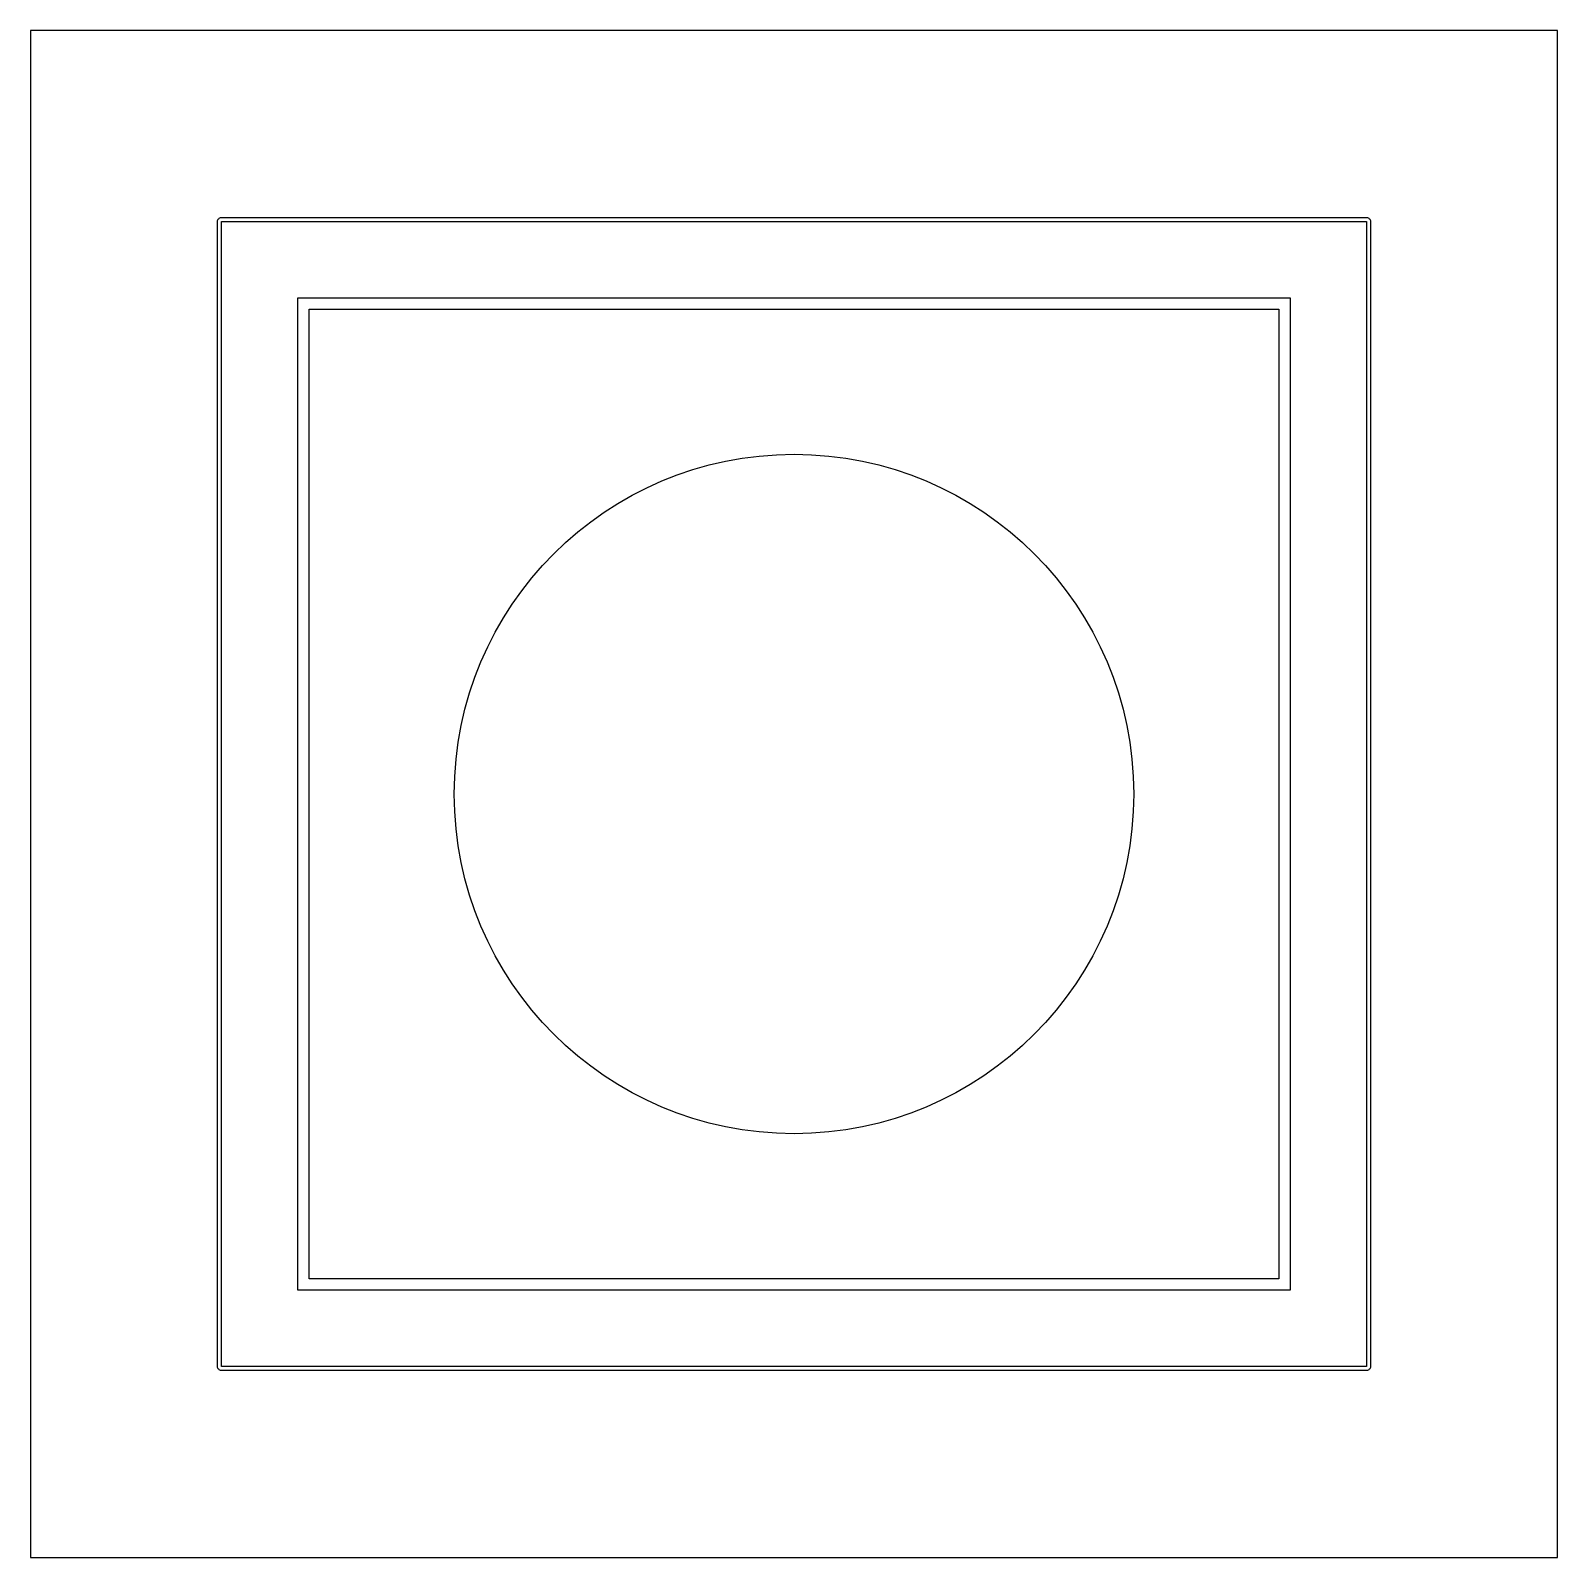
# Model space of a CAD drawing. Header units: millimetres. Extents: x -20 to 381, y -20 to 125.
# Drawn here: x -20 to 20, y -20 to 20 of the extents above; entities outside this region: 4.
import ezdxf

# ---------------------------------------------------------------- set-up
doc = ezdxf.new("R2010")
doc.units = ezdxf.units.MM
for name, color, linetype in [('dims', 3, 'Continuous'), ('flange', 7, 'Continuous'), ('flange_bit', 7, 'Continuous'), ('flange_hole', 7, 'Continuous'), ('subs', 7, 'Continuous'), ('subs_pocket', 7, 'Continuous'), ('subs_walls', 7, 'Continuous')]:
    doc.layers.add(name, color=color, linetype=linetype)
doc.styles.get("Standard").update_dxf_attribs({"font": 'arial.ttf'})
doc.dimstyles.new('ISO-25', dxfattribs={"dimtxt": 2.5, "dimasz": 2.5, "dimexe": 1.25, "dimexo": 0.625, "dimtad": 1, "dimtxsty": 'Standard', "dimcen": -2.5, "dimadec": 0, "dimazin": 0, "dimtfac": 1, "dimtmove": 0, "dimatfit": 3, "dimfxl": 1, "dimarcsym": 0})

# ---------------------------------------------------------------- blocks, each defined once
blk = doc.blocks.new('*D1')
at = {"layer": 'dims', "color": 0, "lineweight": -2}
for p, q in [((262.171, 83.062), (262.171, 122.538)), ((381.171, 83.062), (381.171, 122.538)), ((264.671, 121.288), (378.671, 121.288))]:
    blk.add_line(p, q, dxfattribs=at)
at = {"layer": 'dims', "color": 0}
for points in [[(264.671, 121.704), (264.671, 120.871), (262.171, 121.288)], [(378.671, 120.871), (378.671, 121.704), (381.171, 121.288)]]:
    blk.add_solid(points, dxfattribs=at)
at = {"layer": 'dims', "color": 0, "insert": (321.671, 123.189), "char_height": 2.5, "attachment_point": 5}
blk.add_mtext('119', dxfattribs=at)
blk = doc.blocks.new('*D4')
at = {"layer": 'dims', "color": 0, "lineweight": -2}
for p, q in [((261.546, 82.437), (232.825, 82.437)), ((234.075, 79.937), (234.075, 68.937)), ((261.546, 66.437), (232.825, 66.437))]:
    blk.add_line(p, q, dxfattribs=at)
at = {"layer": 'dims', "color": 0}
for points in [[(234.492, 79.937), (233.659, 79.937), (234.075, 82.437)], [(233.659, 68.937), (234.492, 68.937), (234.075, 66.437)]]:
    blk.add_solid(points, dxfattribs=at)
at = {"layer": 'dims', "color": 0, "insert": (232.174, 74.437), "char_height": 2.5, "attachment_point": 5, "rotation": 90}
blk.add_mtext('16', dxfattribs=at)
blk = doc.blocks.new('*D7')
at = {"layer": 'dims', "color": 0, "lineweight": -2}
for p, q in [((261.546, 66.437), (238.219, 66.437)), ((239.469, 36.937), (239.469, 63.937)), ((261.546, 34.437), (238.219, 34.437))]:
    blk.add_line(p, q, dxfattribs=at)
at = {"layer": 'dims', "color": 0}
for points in [[(239.885, 63.937), (239.052, 63.937), (239.469, 66.437)], [(239.052, 36.937), (239.885, 36.937), (239.469, 34.437)]]:
    blk.add_solid(points, dxfattribs=at)
at = {"layer": 'dims', "color": 0, "insert": (237.566, 50.437), "char_height": 2.5, "attachment_point": 5, "rotation": 90}
blk.add_mtext('32', dxfattribs=at)
blk = doc.blocks.new('*D8')
at = {"layer": 'dims', "color": 0, "lineweight": -2}
for p, q in [((261.546, 34.437), (243.598, 34.437)), ((244.848, 26.937), (244.848, 31.937)), ((261.546, 24.437), (243.598, 24.437))]:
    blk.add_line(p, q, dxfattribs=at)
at = {"layer": 'dims', "color": 0}
for points in [[(245.265, 31.937), (244.432, 31.937), (244.848, 34.437)], [(244.432, 26.937), (245.265, 26.937), (244.848, 24.437)]]:
    blk.add_solid(points, dxfattribs=at)
at = {"layer": 'dims', "color": 0, "insert": (242.947, 29.437), "char_height": 2.5, "attachment_point": 5, "rotation": 90}
blk.add_mtext('10', dxfattribs=at)

msp = doc.modelspace()

# ---------------------------------------------------------------- linework, layer by layer
at = {"layer": 'flange'}
msp.add_lwpolyline([(-12.7, -12.7), (-12.7, 12.7), (12.7, 12.7), (12.7, -12.7)], close=True, dxfattribs=at)
at = {"layer": 'flange_bit'}
msp.add_lwpolyline([(-13, -13), (-13, 13), (13, 13), (13, -13)], close=True, dxfattribs=at)
at = {"layer": 'flange_hole'}
msp.add_circle((0, 0), 8.9, dxfattribs=at)
at = {"layer": 'subs'}
msp.add_lwpolyline([(-15, -15), (-15, 15), (15, 15), (15, -15)], close=True, dxfattribs=at)
at = {"layer": 'subs_pocket'}
msp.add_lwpolyline([(-15.1, -15), (-15.1, 15, -0.414214), (-15, 15.1), (15, 15.1, -0.414214), (15.1, 15), (15.1, -15, -0.414214), (15, -15.1), (-15, -15.1, -0.414214)], format="xyb", close=True, dxfattribs=at)
at = {"layer": 'subs_walls'}
msp.add_lwpolyline([(-20, 20), (-20, -20), (20, -20), (20, 20)], close=True, dxfattribs=at)

# ---------------------------------------------------------------- dimensions: what is measured, and where the dimension line sits
at = {"layer": 'dims'}
dim = msp.add_linear_dim(base=(381.171, 121.288), p1=(262.171, 82.437), p2=(381.171, 82.437), dimstyle='ISO-25', dxfattribs=at)
dim.commit()
dim.dimension.update_dxf_attribs({"geometry": '*D1', "text_midpoint": (321.671, 123.189)})
for base, p1, p2, picture, middle in [((234.075, 66.437), (262.171, 82.437), (262.171, 66.437), '*D4', (232.174, 74.437)), ((239.469, 66.437), (262.171, 34.437), (262.171, 66.437), '*D7', (237.566, 50.437)), ((244.848, 34.437), (262.171, 24.437), (262.171, 34.437), '*D8', (242.947, 29.437))]:
    dim = msp.add_linear_dim(base=base, p1=p1, p2=p2, angle=90, dimstyle='ISO-25', dxfattribs=at)
    dim.commit()
    dim.dimension.update_dxf_attribs({"geometry": picture, "text_midpoint": middle})

doc.saveas('drawing.dxf')
